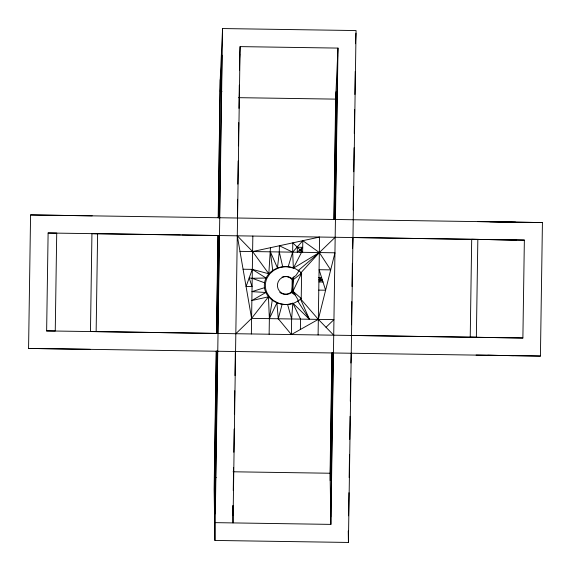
<?xml version="1.0" encoding="UTF-8"?>
<svg xmlns="http://www.w3.org/2000/svg" width="571" height="571" viewBox="0 0 571 571"><rect width="100%" height="100%" fill="white"/><g stroke="black" fill="none" stroke-linecap="round" stroke-linejoin="round"><path stroke-width="0.86" d="M320.081 278.734L320.067 279.933L318.996 277.52L321.594 277.556L318.961 279.918L320.046 280.946M489.768 221.748L542.429 222.569L540.423 356.068L28.571 348.431L30.577 214.932L92.209 215.831M46.636 330.902L48.114 232.997L56.722 233.104L55.251 331.002L46.636 330.902L522.886 338.003L524.364 240.098L48.114 232.997M180.486 234.945L91.938 233.61L90.468 331.515L218.022 333.457M96.142 331.615L97.62 233.71L91.938 233.61M216.445 333.407L217.908 235.502L219.485 235.552M217.758 351.258L216.181 351.208L214.125 489.297L214.939 540.444L348.424 542.45L356.061 30.556L222.576 28.55L220.228 79.59L218.172 217.701L219.749 217.751M217.53 351.251L215.103 513.793L214.532 477.413L216.409 351.215M216.673 333.414L218.136 235.509L181.699 234.959M218.4 217.708L220.228 79.59M217.794 333.45L219.257 235.545M219.521 217.744L221.948 55.18L220.278 91.488L221.976 91.374M214.939 540.444L222.576 28.55M232.882 515.527L233.032 505.72M233.254 490.568L233.603 467.392M233.825 452.239L234.174 429.064M234.395 413.911L234.745 390.735M234.974 375.582L235.316 352.407M237.6 199.293L237.55 218.022M237.829 184.133L238.171 160.958M238.4 145.805L238.742 122.629M238.956 108.362L239.306 85.186M239.527 70.033L239.77 53.981M215.203 522.643L330.894 524.385L337.996 48.092L240.105 46.615L233.004 522.908L232.725 505.77M251.361 333.949L252.839 236.051M300.56 299.233L309.432 319.246L292.823 303.151C279.662 308.468 262.175 297.698 264.544 282.766C266.643 270.368 281.339 263.616 292.623 268.006M269.134 334.221L269.369 318.639L268.449 296.813L251.825 300.532L265.8 292.495L251.961 291.631L264.473 287.705M270.461 247.686L268.813 273.78L252.296 269.369L243.075 269.226M272.702 270.354L270.397 251.825L277.449 267.956L279.298 251.954L279.39 245.751L292.652 252.161L293.373 268.199L319.339 252.56L335.177 237.279M284.308 276.557A8.9 8.9 0 0 1 290.86 278.42L292.166 279.769L291.995 291.224L290.639 292.538A8.9 8.9 0 0 1 281.796 293.565M239.977 251.361L334.949 252.796L318.332 319.375L291.396 334.549L291.631 318.975L292.823 303.151L300.532 319.11L300.375 329.496M288.141 266.843L292.652 252.161L292.787 242.853L302.637 252.311L302.808 240.684L319.339 252.56L330.68 269.883L319.103 269.705L325.606 290.211L318.796 290.111M292.202 292.559L292.209 291.988L293.073 291.995L293.408 293.815M292.58 291.988L292.588 291.617M293.901 276.964L293.137 279.804L293.073 291.995M299.961 252.268L299.996 249.777L301.602 249.798M301.624 248.306L301.559 252.289L293.373 268.199M301.224 298.455L301.616 273.174L299.054 270.768L294.386 268.227A22.726 22.719 0 0 0 278.47 267.985L273.723 270.376L269.826 273.809L267.05 278.041A17.351 17.351 0 0 0 266.821 292.523L269.469 296.841L273.259 300.389L277.92 302.93A22.726 22.719 0 0 0 293.844 303.18L298.59 300.781L301.224 298.455L292.959 291.26L291.995 291.224L293.137 279.804L301.616 273.174L300.596 273.145L319.339 252.56L319.567 237.058L252.603 251.554L237.286 235.816L251.597 318.375L235.823 333.721M318.097 334.949L319.339 252.56L298.033 270.747M330.894 524.385L330.081 473.238L331.872 352.928L333.45 352.978M337.996 48.092L335.655 99.126L333.864 219.428L335.441 219.478M330.202 480.618L332.101 352.935M334.092 219.435L335.991 91.76M330.773 516.998L333.221 352.971M335.213 219.471L337.661 55.458M348.595 515.806L348.945 492.709M349.166 477.606L349.509 454.509M349.738 439.406L350.08 416.309M350.308 401.206L350.651 378.109M350.88 363.013L351.251 353.249M351.443 324.756L351.793 301.616M352.014 286.485L352.364 263.345M352.585 248.221L352.978 237.543M353.156 209.964L353.506 186.874M353.727 171.771L354.084 147.789M354.298 133.578L354.655 109.596M354.884 94.493L355.226 71.404M351.058 335.413L476.357 337.297L470.226 337.183L471.696 239.285L477.834 239.399L476.357 337.297L522.886 338.003M239.527 59.298L240.105 46.615M355.455 43.76L355.94 33.197M272.239 300.367L269.369 318.639L276.899 302.908L278.284 318.775L291.396 334.549M278.284 318.775L282.131 304.264M301.616 273.174L292.959 291.26L298.59 300.781M299.054 270.768L295.971 275.472L291.824 278.448A8.9 8.9 0 0 0 279.833 279.312A8.9 8.9 0 0 0 279.64 291.338A8.9 8.9 0 0 0 291.603 292.573L293.187 292.538M268.449 296.813L251.597 318.375L333.949 319.61L326.027 327.276M302.808 240.684L292.652 252.161M321.166 279.954L318.932 281.946L323.008 282.01L318.996 277.52M292.78 279.44L293.366 278.962L291.824 278.448M252.161 278.284L266.029 278.02L252.296 269.369L246.072 286.506L252.032 286.592L249.184 277.934L252.161 278.284L264.544 282.766M352.286 237.5L524.364 240.098M238.649 97.67L335.655 99.126M478.098 221.577L515.563 222.162M30.577 214.932L542.429 222.569M318.961 279.918L322.358 279.968M28.571 348.431L90.197 349.331M487.755 355.248L499.168 355.426M500.924 355.455L540.423 356.068M233.082 471.782L330.081 473.238M477.834 239.399L516.512 239.998M476.093 355.076L513.557 355.662M292.166 279.769L293.137 279.804M214.532 477.413L216.223 477.577M291.603 292.573L295.207 295.064M333.714 335.184L318.332 319.375L300.774 299.083M252.603 251.554L268.813 273.78M297.57 300.76L309.432 319.246M287.556 304.35L291.631 318.975M279.298 251.954L282.709 266.757M348.246 530.987L348.424 542.45M281.103 293.23A8.9 8.9 0 0 1 279.804 292.373M282.053 277.121A8.9 8.9 0 0 1 283.544 276.678M297.363 247.25L297.291 252.225L302.709 247.329L297.363 247.25"/></g></svg>
